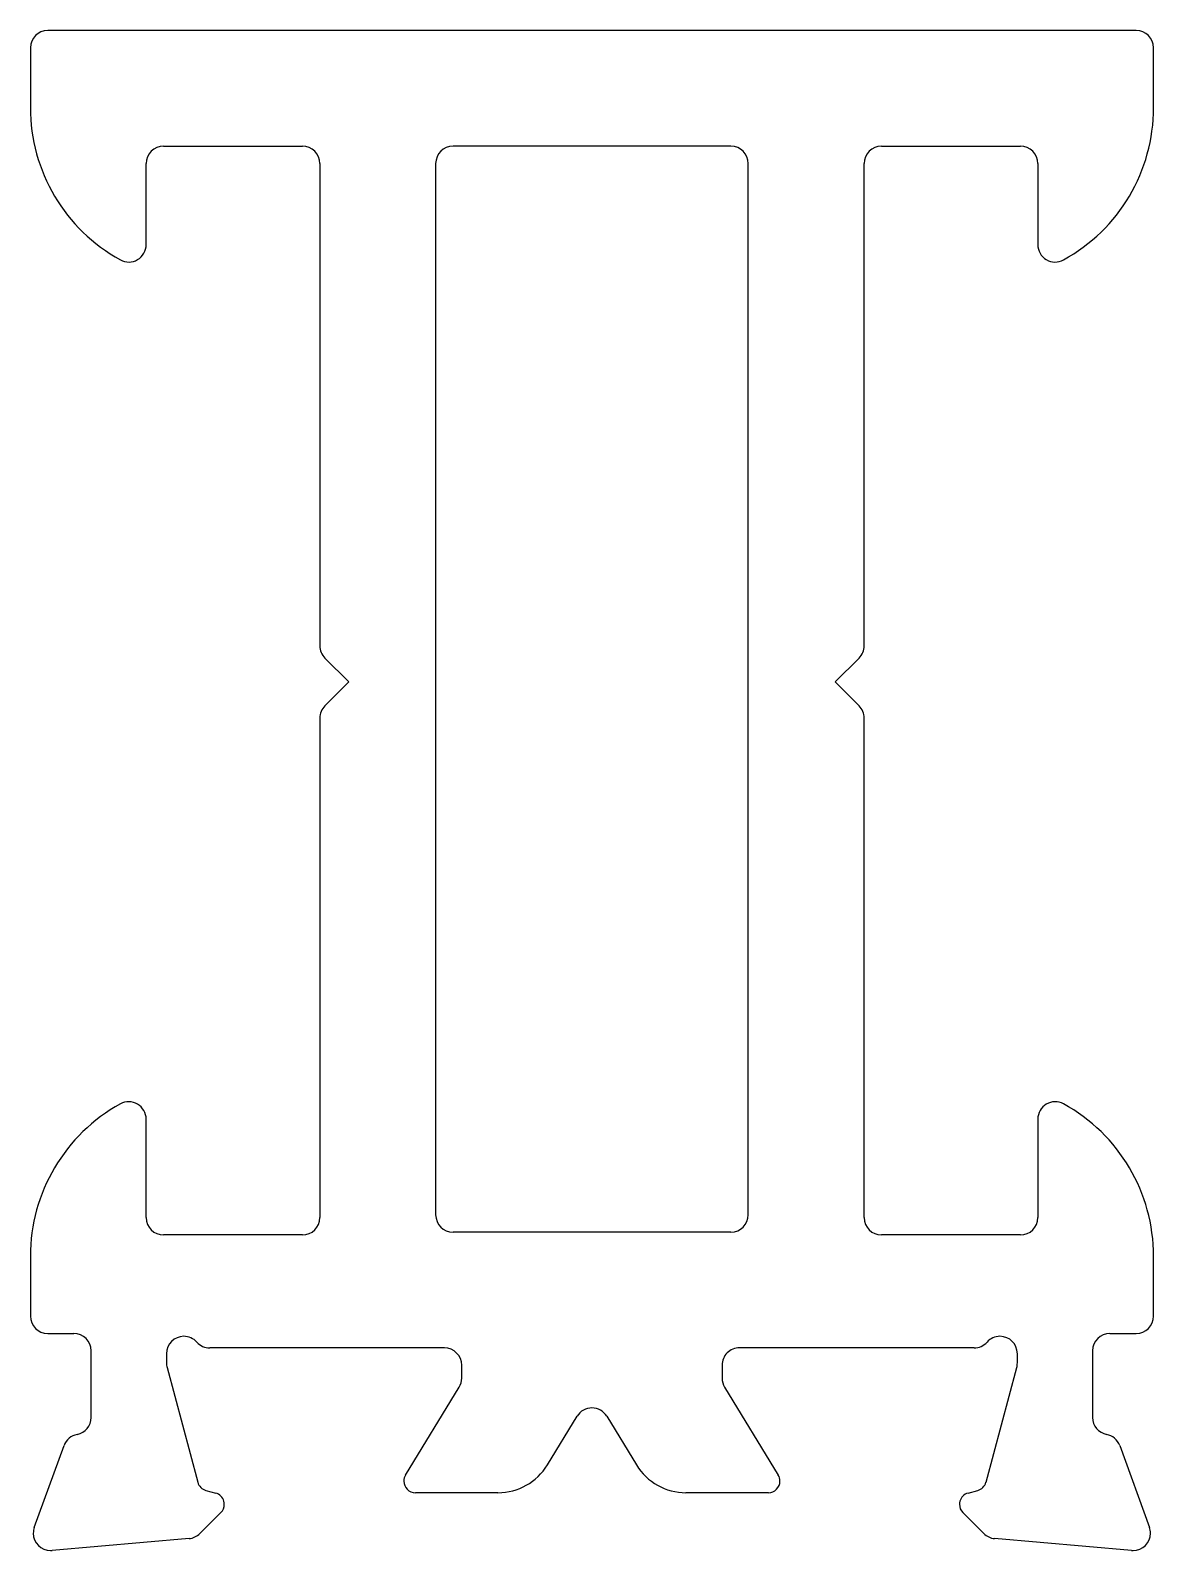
# Model space of a CAD drawing. Extents: x 834.6 to 854, y 490.9 to 517.1.
import ezdxf

# ---------------------------------------------------------------- set-up
doc = ezdxf.new("R2010")
doc.units = 0
doc.layers.get('0').update_dxf_attribs({"linetype": 'CONTINUOUS'})

msp = doc.modelspace()

# ---------------------------------------------------------------- linework, layer by layer
for p, q in [((853.747, 517.123), (834.947, 517.123)), ((834.647, 516.823), (834.647, 515.79)), ((854.047, 515.79), (854.047, 516.823)), ((836.947, 515.123), (839.347, 515.123)), ((846.747, 515.123), (841.947, 515.123)), ((849.347, 515.123), (851.747, 515.123)), ((836.647, 513.423), (836.647, 514.823)), ((839.647, 514.823), (839.647, 506.497)), ((841.647, 514.823), (841.647, 496.673)), ((847.047, 496.673), (847.047, 514.823)), ((849.047, 506.497), (849.047, 514.823)), ((852.047, 514.823), (852.047, 513.423)), ((839.735, 506.285), (840.147, 505.873)), ((848.547, 505.873), (848.96, 506.285)), ((840.147, 505.873), (839.735, 505.461)), ((848.96, 505.461), (848.547, 505.873)), ((839.647, 505.249), (839.647, 496.623)), ((849.047, 496.623), (849.047, 505.249)), ((836.647, 496.623), (836.647, 498.323)), ((852.047, 498.323), (852.047, 496.623)), ((839.347, 496.323), (836.947, 496.323)), ((846.747, 496.373), (841.947, 496.373)), ((851.747, 496.323), (849.347, 496.323)), ((834.647, 495.957), (834.647, 494.923)), ((854.047, 494.923), (854.047, 495.957)), ((834.947, 494.623), (835.397, 494.623)), ((853.294, 494.623), (853.747, 494.623)), ((835.697, 493.173), (835.697, 494.323)), ((841.797, 494.373), (837.745, 494.373)), ((850.947, 494.373), (846.894, 494.373)), ((852.994, 494.323), (852.994, 493.173)), ((836.997, 494.273), (836.997, 494.113)), ((837.008, 494.035), (837.539, 492.053)), ((842.097, 493.852), (842.097, 494.073)), ((846.594, 494.073), (846.594, 493.852)), ((851.153, 492.053), (851.684, 494.035)), ((851.694, 494.113), (851.694, 494.273)), ((841.127, 492.177), (842.054, 493.696)), ((846.638, 493.696), (847.565, 492.177)), ((843.577, 492.352), (844.09, 493.193)), ((844.602, 493.193), (845.115, 492.352)), ((834.715, 491.274), (835.229, 492.687)), ((853.462, 492.687), (853.976, 491.274)), ((837.68, 491.912), (837.849, 491.866)), ((842.723, 491.873), (841.297, 491.873)), ((847.394, 491.873), (845.968, 491.873)), ((850.842, 491.866), (851.011, 491.912)), ((837.939, 491.532), (837.575, 491.168)), ((851.116, 491.168), (850.752, 491.532)), ((837.389, 491.081), (835.024, 490.874)), ((853.668, 490.874), (851.302, 491.081))]:
    msp.add_line(p, q)
for centre, radius, start, end in [((834.947, 516.823), 0.3, 90, 180), ((853.747, 516.823), 0.3, 0, 90), ((837.647, 515.79), 3, 180, 241.2178), ((851.047, 515.79), 3, 298.7822, 0), ((836.947, 514.823), 0.3, 90, 180), ((839.347, 514.823), 0.3, 0, 90), ((841.947, 514.823), 0.3, 90, 180), ((846.747, 514.823), 0.3, 0, 90), ((849.347, 514.823), 0.3, 90, 180), ((851.747, 514.823), 0.3, 0, 90), ((836.347, 513.423), 0.3, 241.2178, 0), ((852.347, 513.423), 0.3, 180, 298.7822), ((839.947, 506.497), 0.3, 180, 225), ((848.747, 506.497), 0.3, 315, 0), ((839.947, 505.249), 0.3, 135, 180), ((848.747, 505.249), 0.3, 0, 45), ((837.647, 495.957), 3, 118.7822, 180), ((836.347, 498.323), 0.3, 360, 118.7822), ((852.347, 498.323), 0.3, 61.2178, 180), ((851.047, 495.957), 3, 360, 61.2178), ((841.947, 496.673), 0.3, 180, 270), ((846.747, 496.673), 0.3, 270, 0), ((836.947, 496.623), 0.3, 180, 270), ((839.347, 496.623), 0.3, 270, 0), ((849.347, 496.623), 0.3, 180, 270), ((851.747, 496.623), 0.3, 270, 360), ((834.947, 494.923), 0.3, 180, 270), ((853.747, 494.923), 0.3, 270, 0), ((835.397, 494.323), 0.3, 0, 90), ((837.297, 494.273), 0.3, 90, 180), ((837.297, 494.273), 0.3, 41.8103, 90), ((851.394, 494.273), 0.3, 90, 138.1897), ((851.394, 494.273), 0.3, 360, 90), ((853.294, 494.323), 0.3, 90, 180), ((837.745, 494.673), 0.3, 221.8103, 270), ((841.797, 494.073), 0.3, 360, 90), ((846.893, 494.074), 0.299, 89.9014, 180.0986), ((850.947, 494.673), 0.3, 270, 318.1897), ((837.297, 494.113), 0.3, 180, 195), ((851.394, 494.113), 0.3, 345, 360), ((841.797, 493.852), 0.3, 328.6045, 360), ((846.894, 493.852), 0.3, 180, 211.3955), ((844.346, 493.037), 0.3, 31.3955, 148.6045), ((835.397, 493.173), 0.3, 280.9043, 0), ((853.294, 493.173), 0.3, 180, 259.0957), ((835.511, 492.584), 0.3, 100.9043, 160), ((853.18, 492.584), 0.3, 20, 79.0957), ((842.723, 492.873), 1, 270, 328.6045), ((845.968, 492.873), 1, 211.3955, 270), ((837.732, 492.105), 0.2, 195, 255), ((841.297, 492.073), 0.2, 148.6045, 180), ((841.297, 492.073), 0.2, 180, 270), ((847.394, 492.073), 0.2, 270, 360), ((847.394, 492.073), 0.2, 0, 31.3955), ((850.959, 492.105), 0.2, 285, 345), ((837.797, 491.673), 0.2, 15, 75), ((837.797, 491.673), 0.2, 315, 0), ((837.797, 491.673), 0.2, 360, 15), ((850.894, 491.673), 0.2, 165, 180), ((850.894, 491.673), 0.2, 180, 225), ((850.894, 491.673), 0.2, 105, 165), ((834.979, 491.176), 0.281, 159.7197, 180.664), ((834.997, 491.173), 0.3, 180, 270), ((837.363, 491.38), 0.3, 275, 315), ((851.328, 491.38), 0.3, 225, 265), ((853.694, 491.173), 0.3, 270, 360), ((853.713, 491.176), 0.281, 359.336, 20.2803), ((834.997, 491.173), 0.3, 270, 275), ((853.694, 491.173), 0.3, 265, 270)]:
    msp.add_arc(centre, radius, start, end)

doc.saveas('drawing.dxf')
